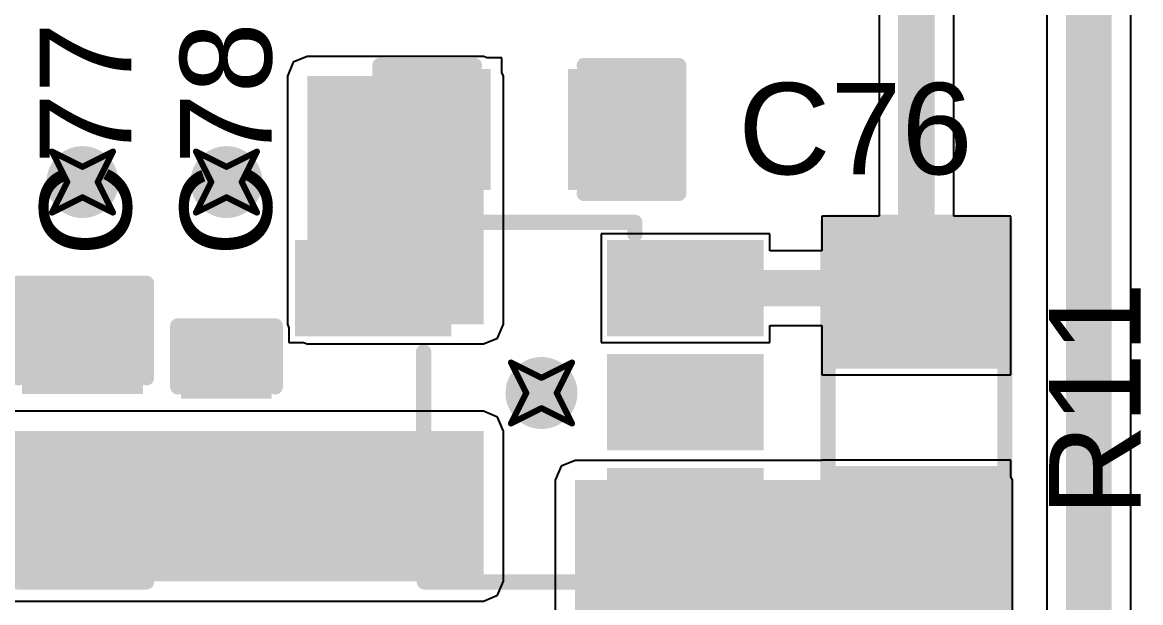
# Model space of a CAD drawing. Header units: inches. Extents: x -5 to 247, y -53 to 67.
# Drawn here: x 19.69 to 29.01, y -34.03 to -29.19 of the extents above; entities that cross this region are included whole.
import ezdxf

# ---------------------------------------------------------------- set-up
doc = ezdxf.new("R2010")
doc.units = ezdxf.units.IN
for name, color, linetype in [('Bottom Layer', 5, 'Continuous'), ('Drill Drawing', 1, 'Continuous'), ('Top Layer', 1, 'Continuous'), ('Top Overlay', 2, 'Continuous'), ('Top Paste', 8, 'Continuous'), ('Top Solder', 216, 'Continuous'), ('Via Holes', 16, 'Continuous')]:
    doc.layers.add(name, color=color, linetype=linetype)
doc.styles.add('Arial', font='', dxfattribs={"height": 0.2})
doc.styles.get('Arial').set_extended_font_data('Arial')

# ---------------------------------------------------------------- blocks, each defined once
blk = doc.blocks.new('SOT_23_5_6')
at = {"layer": 'Top Layer'}
for points in [[(-1.85, 1.25), (-0.75, 1.25), (-0.75, 0.65), (-1.85, 0.65)], [(0.75, 1.25), (1.85, 1.25), (1.85, 0.65), (0.75, 0.65)], [(-1.85, 0.3), (-0.75, 0.3), (-0.75, -0.3), (-1.85, -0.3)], [(-1.85, -0.65), (-0.75, -0.65), (-0.75, -1.25), (-1.85, -1.25)], [(0.75, -0.65), (1.85, -0.65), (1.85, -1.25), (0.75, -1.25)]]:
    blk.add_hatch(color=1, dxfattribs=at).paths.add_polyline_path(points)
at = {"layer": 'Top Paste'}
for points in [[(-1.85, 1.25), (-0.75, 1.25), (-0.75, 0.65), (-1.85, 0.65)], [(0.75, 1.25), (1.85, 1.25), (1.85, 0.65), (0.75, 0.65)], [(-1.85, 0.3), (-0.75, 0.3), (-0.75, -0.3), (-1.85, -0.3)], [(-1.85, -0.65), (-0.75, -0.65), (-0.75, -1.25), (-1.85, -1.25)], [(0.75, -0.65), (1.85, -0.65), (1.85, -1.25), (0.75, -1.25)]]:
    blk.add_hatch(color=8, dxfattribs=at).paths.add_polyline_path(points)
at = {"layer": 'Top Solder'}
for points in [[(-1.9516, 1.3516), (-0.6484, 1.3516), (-0.6484, 0.5484), (-1.9516, 0.5484)], [(0.6484, 1.3516), (1.9516, 1.3516), (1.9516, 0.5484), (0.6484, 0.5484)], [(-1.9516, 0.4016), (-0.6484, 0.4016), (-0.6484, -0.4016), (-1.9516, -0.4016)], [(-1.9516, -0.5484), (-0.6484, -0.5484), (-0.6484, -1.3516), (-1.9516, -1.3516)], [(0.6484, -0.5484), (1.9516, -0.5484), (1.9516, -1.3516), (0.6484, -1.3516)]]:
    blk.add_hatch(color=216, dxfattribs=at).paths.add_polyline_path(points)
at = {"layer": 'Top Overlay'}
for points in [[(-0.879, 1.4986, 0.127, 0.127, 0), (-0.879, 1.3986, 0.127, 0.127, 0)], [(0.8736, 1.4986, 0.127, 0.127, 0), (-0.879, 1.4986, 0.127, 0.127, 0)], [(0.8736, 1.4986, 0.127, 0.127, 0), (0.8736, 1.3986, 0.127, 0.127, 0)], [(-2.1336, 1.0668, 0.127, 0.127, 0), (-2.1336, 0.8128, 0.127, 0.127, 0)], [(-2.0066, 0.9398, 0.127, 0.127, 0), (-2.1336, 1.0668, 0.127, 0.127, 0)], [(-2.0066, 0.9398, 0.127, 0.127, 0), (-2.1336, 0.8128, 0.127, 0.127, 0)], [(0.88, 0.44, 0.127, 0.127, 0), (0.88, -0.418, 0.127, 0.127, 0)], [(-0.879, -1.3986, 0.127, 0.127, 0), (-0.879, -1.4986, 0.127, 0.127, 0)], [(0.8736, -1.3986, 0.127, 0.127, 0), (0.8736, -1.4986, 0.127, 0.127, 0)], [(0.8736, -1.4986, 0.127, 0.127, 0), (-0.879, -1.4986, 0.127, 0.127, 0)]]:
    blk.add_lwpolyline(points, format="xyseb", dxfattribs=at)
for points in [[(-0.9108, 1.4986, 0.0635, 0.0635, 1), (-0.8473, 1.4986, 0.0635, 0.0635, 1)], [(-0.9108, 1.4986, 0.0635, 0.0635, 1), (-0.8473, 1.4986, 0.0635, 0.0635, 1)], [(0.8418, 1.4986, 0.0635, 0.0635, 1), (0.9053, 1.4986, 0.0635, 0.0635, 1)], [(0.8418, 1.4986, 0.0635, 0.0635, 1), (0.9053, 1.4986, 0.0635, 0.0635, 1)], [(-0.9108, 1.3986, 0.0635, 0.0635, 1), (-0.8473, 1.3986, 0.0635, 0.0635, 1)], [(0.8418, 1.3986, 0.0635, 0.0635, 1), (0.9053, 1.3986, 0.0635, 0.0635, 1)], [(-2.1654, 1.0668, 0.0635, 0.0635, 1), (-2.1019, 1.0668, 0.0635, 0.0635, 1)], [(-2.1654, 1.0668, 0.0635, 0.0635, 1), (-2.1019, 1.0668, 0.0635, 0.0635, 1)], [(-2.0383, 0.9398, 0.0635, 0.0635, 1), (-1.9748, 0.9398, 0.0635, 0.0635, 1)], [(-2.0383, 0.9398, 0.0635, 0.0635, 1), (-1.9748, 0.9398, 0.0635, 0.0635, 1)], [(-2.1654, 0.8128, 0.0635, 0.0635, 1), (-2.1019, 0.8128, 0.0635, 0.0635, 1)], [(-2.1654, 0.8128, 0.0635, 0.0635, 1), (-2.1019, 0.8128, 0.0635, 0.0635, 1)], [(0.8483, 0.44, 0.0635, 0.0635, 1), (0.9118, 0.44, 0.0635, 0.0635, 1)], [(0.8483, -0.418, 0.0635, 0.0635, 1), (0.9118, -0.418, 0.0635, 0.0635, 1)], [(-0.9108, -1.3986, 0.0635, 0.0635, 1), (-0.8473, -1.3986, 0.0635, 0.0635, 1)], [(0.8418, -1.3986, 0.0635, 0.0635, 1), (0.9053, -1.3986, 0.0635, 0.0635, 1)], [(-0.9108, -1.4986, 0.0635, 0.0635, 1), (-0.8473, -1.4986, 0.0635, 0.0635, 1)], [(-0.9108, -1.4986, 0.0635, 0.0635, 1), (-0.8473, -1.4986, 0.0635, 0.0635, 1)], [(0.8418, -1.4986, 0.0635, 0.0635, 1), (0.9053, -1.4986, 0.0635, 0.0635, 1)], [(0.8418, -1.4986, 0.0635, 0.0635, 1), (0.9053, -1.4986, 0.0635, 0.0635, 1)]]:
    blk.add_lwpolyline(points, format="xyseb", close=True, dxfattribs=at)
blk = doc.blocks.new('R___0805_29')
at = {"layer": 'Top Layer'}
for points in [[(-1.524, 0.635), (-0.508, 0.635), (-0.508, -0.635), (-1.524, -0.635)], [(0.508, 0.635), (1.524, 0.635), (1.524, -0.635), (0.508, -0.635)]]:
    blk.add_hatch(color=1, dxfattribs=at).paths.add_polyline_path(points)
at = {"layer": 'Top Paste'}
for points in [[(-1.524, 0.635), (-0.508, 0.635), (-0.508, -0.635), (-1.524, -0.635)], [(0.508, 0.635), (1.524, 0.635), (1.524, -0.635), (0.508, -0.635)]]:
    blk.add_hatch(color=8, dxfattribs=at).paths.add_polyline_path(points)
at = {"layer": 'Top Solder'}
for points in [[(-1.6256, 0.7366), (-0.4064, 0.7366), (-0.4064, -0.7366), (-1.6256, -0.7366)], [(0.4064, 0.7366), (1.6256, 0.7366), (1.6256, -0.7366), (0.4064, -0.7366)]]:
    blk.add_hatch(color=216, dxfattribs=at).paths.add_polyline_path(points)
at = {"layer": 'Top Overlay'}
for points in [[(-1.6256, -0.7366, 0.127, 0.127, 0), (-1.6256, 0.7366, 0.127, 0.127, 0)], [(1.6256, 0.7366, 0.127, 0.127, 0), (-1.6256, 0.7366, 0.127, 0.127, 0)], [(1.6256, -0.7366, 0.127, 0.127, 0), (1.6256, 0.7366, 0.127, 0.127, 0)], [(1.6256, -0.7366, 0.127, 0.127, 0), (-1.6256, -0.7366, 0.127, 0.127, 0)]]:
    blk.add_lwpolyline(points, format="xyseb", dxfattribs=at)
for points in [[(-1.65735, 0.7366, 0.0635, 0.0635, 1), (-1.59385, 0.7366, 0.0635, 0.0635, 1)], [(-1.65735, 0.7366, 0.0635, 0.0635, 1), (-1.59385, 0.7366, 0.0635, 0.0635, 1)], [(1.59385, 0.7366, 0.0635, 0.0635, 1), (1.65735, 0.7366, 0.0635, 0.0635, 1)], [(1.59385, 0.7366, 0.0635, 0.0635, 1), (1.65735, 0.7366, 0.0635, 0.0635, 1)], [(-1.65735, -0.7366, 0.0635, 0.0635, 1), (-1.59385, -0.7366, 0.0635, 0.0635, 1)], [(-1.65735, -0.7366, 0.0635, 0.0635, 1), (-1.59385, -0.7366, 0.0635, 0.0635, 1)], [(1.59385, -0.7366, 0.0635, 0.0635, 1), (1.65735, -0.7366, 0.0635, 0.0635, 1)], [(1.59385, -0.7366, 0.0635, 0.0635, 1), (1.65735, -0.7366, 0.0635, 0.0635, 1)]]:
    blk.add_lwpolyline(points, format="xyseb", close=True, dxfattribs=at)
blk = doc.blocks.new('C___0402_100')
at = {"layer": 'Top Layer'}
for points in [[(-0.6985, -0.3175), (-0.6985, 0.3175), (-0.2413, 0.3175), (-0.2413, -0.3175)], [(0.2413, -0.3175), (0.2413, 0.3175), (0.6985, 0.3175), (0.6985, -0.3175)]]:
    blk.add_hatch(color=1, dxfattribs=at).paths.add_polyline_path(points)
at = {"layer": 'Top Paste'}
for points in [[(-0.6985, -0.3175), (-0.6985, 0.3175), (-0.2413, 0.3175), (-0.2413, -0.3175)], [(0.2413, -0.3175), (0.2413, 0.3175), (0.6985, 0.3175), (0.6985, -0.3175)]]:
    blk.add_hatch(color=8, dxfattribs=at).paths.add_polyline_path(points)
at = {"layer": 'Top Solder'}
for points in [[(-0.7585, -0.3775), (-0.7585, 0.3775), (-0.1813, 0.3775), (-0.1813, -0.3775)], [(0.1813, -0.3775), (0.1813, 0.3775), (0.7585, 0.3775), (0.7585, -0.3775)]]:
    blk.add_hatch(color=216, dxfattribs=at).paths.add_polyline_path(points)
at = {"layer": 'Top Overlay'}
for points in [[(-0.7874, -0.4064, 0.127, 0.127, 0), (-0.7874, 0.4064, 0.127, 0.127, 0)], [(-0.2794, 0.4064, 0.127, 0.127, 0), (-0.7874, 0.4064, 0.127, 0.127, 0)], [(0.7874, 0.4064, 0.127, 0.127, 0), (0.2794, 0.4064, 0.127, 0.127, 0)], [(0.7874, -0.4064, 0.127, 0.127, 0), (0.7874, 0.4064, 0.127, 0.127, 0)], [(-0.2794, -0.4064, 0.127, 0.127, 0), (-0.7874, -0.4064, 0.127, 0.127, 0)], [(0.7874, -0.4064, 0.127, 0.127, 0), (0.2794, -0.4064, 0.127, 0.127, 0)]]:
    blk.add_lwpolyline(points, format="xyseb", dxfattribs=at)
for points in [[(-0.8191, 0.4064, 0.0635, 0.0635, 1), (-0.7556, 0.4064, 0.0635, 0.0635, 1)], [(-0.8191, 0.4064, 0.0635, 0.0635, 1), (-0.7556, 0.4064, 0.0635, 0.0635, 1)], [(-0.3111, 0.4064, 0.0635, 0.0635, 1), (-0.2477, 0.4064, 0.0635, 0.0635, 1)], [(0.2477, 0.4064, 0.0635, 0.0635, 1), (0.3111, 0.4064, 0.0635, 0.0635, 1)], [(0.7556, 0.4064, 0.0635, 0.0635, 1), (0.8191, 0.4064, 0.0635, 0.0635, 1)], [(0.7556, 0.4064, 0.0635, 0.0635, 1), (0.8191, 0.4064, 0.0635, 0.0635, 1)], [(-0.8191, -0.4064, 0.0635, 0.0635, 1), (-0.7556, -0.4064, 0.0635, 0.0635, 1)], [(-0.8191, -0.4064, 0.0635, 0.0635, 1), (-0.7556, -0.4064, 0.0635, 0.0635, 1)], [(-0.3111, -0.4064, 0.0635, 0.0635, 1), (-0.2477, -0.4064, 0.0635, 0.0635, 1)], [(0.2477, -0.4064, 0.0635, 0.0635, 1), (0.3111, -0.4064, 0.0635, 0.0635, 1)], [(0.7556, -0.4064, 0.0635, 0.0635, 1), (0.8191, -0.4064, 0.0635, 0.0635, 1)], [(0.7556, -0.4064, 0.0635, 0.0635, 1), (0.8191, -0.4064, 0.0635, 0.0635, 1)]]:
    blk.add_lwpolyline(points, format="xyseb", close=True, dxfattribs=at)
blk = doc.blocks.new('C___0603_101')
at = {"layer": 'Top Layer'}
for points in [[(-0.381, 0.4445), (-0.381, -0.4445), (-1.143, -0.4445), (-1.143, 0.4445)], [(1.143, 0.4445), (1.143, -0.4445), (0.381, -0.4445), (0.381, 0.4445)]]:
    blk.add_hatch(color=1, dxfattribs=at).paths.add_polyline_path(points)
at = {"layer": 'Top Paste'}
for points in [[(-0.381, 0.4445), (-0.381, -0.4445), (-1.143, -0.4445), (-1.143, 0.4445)], [(1.143, 0.4445), (1.143, -0.4445), (0.381, -0.4445), (0.381, 0.4445)]]:
    blk.add_hatch(color=8, dxfattribs=at).paths.add_polyline_path(points)
at = {"layer": 'Top Solder'}
for points in [[(-0.321, 0.5045), (-0.321, -0.5045), (-1.203, -0.5045), (-1.203, 0.5045)], [(1.203, 0.5045), (1.203, -0.5045), (0.321, -0.5045), (0.321, 0.5045)]]:
    blk.add_hatch(color=216, dxfattribs=at).paths.add_polyline_path(points)
at = {"layer": 'Top Overlay'}
for points in [[(-0.4572, 0.5334, 0.127, 0.127, 0), (-1.2446, 0.5334, 0.127, 0.127, 0)], [(-1.2446, -0.5334, 0.127, 0.127, 0), (-1.2446, 0.5334, 0.127, 0.127, 0)], [(1.2446, 0.5334, 0.127, 0.127, 0), (0.4572, 0.5334, 0.127, 0.127, 0)], [(1.2446, -0.5334, 0.127, 0.127, 0), (1.2446, 0.5334, 0.127, 0.127, 0)], [(-0.4572, -0.5334, 0.127, 0.127, 0), (-1.2446, -0.5334, 0.127, 0.127, 0)], [(1.2446, -0.5334, 0.127, 0.127, 0), (0.4572, -0.5334, 0.127, 0.127, 0)]]:
    blk.add_lwpolyline(points, format="xyseb", dxfattribs=at)
for points in [[(-1.2764, 0.5334, 0.0635, 0.0635, 1), (-1.2128, 0.5334, 0.0635, 0.0635, 1)], [(-1.2764, 0.5334, 0.0635, 0.0635, 1), (-1.2128, 0.5334, 0.0635, 0.0635, 1)], [(-0.4889, 0.5334, 0.0635, 0.0635, 1), (-0.4254, 0.5334, 0.0635, 0.0635, 1)], [(0.4254, 0.5334, 0.0635, 0.0635, 1), (0.4889, 0.5334, 0.0635, 0.0635, 1)], [(1.2128, 0.5334, 0.0635, 0.0635, 1), (1.2764, 0.5334, 0.0635, 0.0635, 1)], [(1.2128, 0.5334, 0.0635, 0.0635, 1), (1.2764, 0.5334, 0.0635, 0.0635, 1)], [(-1.2764, -0.5334, 0.0635, 0.0635, 1), (-1.2128, -0.5334, 0.0635, 0.0635, 1)], [(-1.2764, -0.5334, 0.0635, 0.0635, 1), (-1.2128, -0.5334, 0.0635, 0.0635, 1)], [(-0.4889, -0.5334, 0.0635, 0.0635, 1), (-0.4254, -0.5334, 0.0635, 0.0635, 1)], [(0.4254, -0.5334, 0.0635, 0.0635, 1), (0.4889, -0.5334, 0.0635, 0.0635, 1)], [(1.2128, -0.5334, 0.0635, 0.0635, 1), (1.2764, -0.5334, 0.0635, 0.0635, 1)], [(1.2128, -0.5334, 0.0635, 0.0635, 1), (1.2764, -0.5334, 0.0635, 0.0635, 1)]]:
    blk.add_lwpolyline(points, format="xyseb", close=True, dxfattribs=at)
blk = doc.blocks.new('C___0603_102')
at = {"layer": 'Top Layer'}
for points in [[(-0.381, 0.4445), (-0.381, -0.4445), (-1.143, -0.4445), (-1.143, 0.4445)], [(1.143, 0.4445), (1.143, -0.4445), (0.381, -0.4445), (0.381, 0.4445)]]:
    blk.add_hatch(color=1, dxfattribs=at).paths.add_polyline_path(points)
at = {"layer": 'Top Paste'}
for points in [[(-0.381, 0.4445), (-0.381, -0.4445), (-1.143, -0.4445), (-1.143, 0.4445)], [(1.143, 0.4445), (1.143, -0.4445), (0.381, -0.4445), (0.381, 0.4445)]]:
    blk.add_hatch(color=8, dxfattribs=at).paths.add_polyline_path(points)
at = {"layer": 'Top Solder'}
for points in [[(-0.321, 0.5045), (-0.321, -0.5045), (-1.203, -0.5045), (-1.203, 0.5045)], [(1.203, 0.5045), (1.203, -0.5045), (0.321, -0.5045), (0.321, 0.5045)]]:
    blk.add_hatch(color=216, dxfattribs=at).paths.add_polyline_path(points)
at = {"layer": 'Top Overlay'}
for points in [[(-0.4572, 0.5334, 0.127, 0.127, 0), (-1.2446, 0.5334, 0.127, 0.127, 0)], [(-1.2446, 0.5334, 0.127, 0.127, 0), (-1.2446, -0.5334, 0.127, 0.127, 0)], [(1.2446, 0.5334, 0.127, 0.127, 0), (0.4572, 0.5334, 0.127, 0.127, 0)], [(1.2446, 0.5334, 0.127, 0.127, 0), (1.2446, -0.5334, 0.127, 0.127, 0)], [(-0.4572, -0.5334, 0.127, 0.127, 0), (-1.2446, -0.5334, 0.127, 0.127, 0)], [(1.2446, -0.5334, 0.127, 0.127, 0), (0.4572, -0.5334, 0.127, 0.127, 0)]]:
    blk.add_lwpolyline(points, format="xyseb", dxfattribs=at)
for points in [[(-1.2764, 0.5334, 0.0635, 0.0635, 1), (-1.2128, 0.5334, 0.0635, 0.0635, 1)], [(-1.2764, 0.5334, 0.0635, 0.0635, 1), (-1.2128, 0.5334, 0.0635, 0.0635, 1)], [(-0.4889, 0.5334, 0.0635, 0.0635, 1), (-0.4254, 0.5334, 0.0635, 0.0635, 1)], [(0.4254, 0.5334, 0.0635, 0.0635, 1), (0.4889, 0.5334, 0.0635, 0.0635, 1)], [(1.2128, 0.5334, 0.0635, 0.0635, 1), (1.2764, 0.5334, 0.0635, 0.0635, 1)], [(1.2128, 0.5334, 0.0635, 0.0635, 1), (1.2764, 0.5334, 0.0635, 0.0635, 1)], [(-1.2764, -0.5334, 0.0635, 0.0635, 1), (-1.2128, -0.5334, 0.0635, 0.0635, 1)], [(-1.2764, -0.5334, 0.0635, 0.0635, 1), (-1.2128, -0.5334, 0.0635, 0.0635, 1)], [(-0.4889, -0.5334, 0.0635, 0.0635, 1), (-0.4254, -0.5334, 0.0635, 0.0635, 1)], [(0.4254, -0.5334, 0.0635, 0.0635, 1), (0.4889, -0.5334, 0.0635, 0.0635, 1)], [(1.2128, -0.5334, 0.0635, 0.0635, 1), (1.2764, -0.5334, 0.0635, 0.0635, 1)], [(1.2128, -0.5334, 0.0635, 0.0635, 1), (1.2764, -0.5334, 0.0635, 0.0635, 1)]]:
    blk.add_lwpolyline(points, format="xyseb", close=True, dxfattribs=at)

msp = doc.modelspace()

# ---------------------------------------------------------------- hatches: boundary and pattern name
at = {"layer": 'Bottom Layer'}
h = msp.add_hatch(color=5, dxfattribs=at)
edge = h.paths.add_edge_path()
edge.add_arc((20.193, -30.5193), 0.3, 0, 360)
h = msp.add_hatch(color=5, dxfattribs=at)
edge = h.paths.add_edge_path()
edge.add_arc((21.3924, -30.5193), 0.3, 0, 360)
h = msp.add_hatch(color=5, dxfattribs=at)
edge = h.paths.add_edge_path()
edge.add_arc((24.0163, -32.2778), 0.3, 0, 360)
at = {"layer": 'Top Layer'}
for points in [[(22.0647, -31.704), (23.5337, -31.704), (23.5337, -29.6365), (22.0647, -29.6365)], [(16.3353, -33.8476), (23.5337, -33.8476), (23.5337, -32.5953), (16.3353, -32.5953)], [(24.2957, -37.9463), (27.7737, -37.9463), (27.7737, -33.004), (24.2957, -33.004)]]:
    msp.add_hatch(color=1, dxfattribs=at).paths.add_polyline_path(points)
h = msp.add_hatch(color=1, dxfattribs=at)
edge = h.paths.add_edge_path()
edge.add_arc((20.193, -30.5193), 0.3, 0, 360)
h = msp.add_hatch(color=1, dxfattribs=at)
edge = h.paths.add_edge_path()
edge.add_arc((21.3924, -30.5193), 0.3, 0, 360)
h = msp.add_hatch(color=1, dxfattribs=at)
edge = h.paths.add_edge_path()
edge.add_arc((24.0163, -32.2778), 0.3, 0, 360)
at = {"layer": 'Via Holes'}
h = msp.add_hatch(color=7, dxfattribs=at)
edge = h.paths.add_edge_path()
edge.add_arc((20.193, -30.5193), 0.15, 0, 360)
h = msp.add_hatch(color=7, dxfattribs=at)
edge = h.paths.add_edge_path()
edge.add_arc((21.3924, -30.5193), 0.15, 0, 360)
h = msp.add_hatch(color=7, dxfattribs=at)
edge = h.paths.add_edge_path()
edge.add_arc((24.0163, -32.2778), 0.15, 0, 360)

# ---------------------------------------------------------------- linework, layer by layer
at = {"layer": 'Drill Drawing'}
for points in [[(19.939, -30.2653, 0.0508, 0.0508, 0), (20.193, -30.3923, 0.0508, 0.0508, 0)], [(19.939, -30.2653, 0.0508, 0.0508, 0), (20.066, -30.5193, 0.0508, 0.0508, 0)], [(20.193, -30.3923, 0.0508, 0.0508, 0), (20.447, -30.2653, 0.0508, 0.0508, 0)], [(20.32, -30.5193, 0.0508, 0.0508, 0), (20.447, -30.2653, 0.0508, 0.0508, 0)], [(21.1384, -30.2653, 0.0508, 0.0508, 0), (21.3924, -30.3923, 0.0508, 0.0508, 0)], [(21.1384, -30.2653, 0.0508, 0.0508, 0), (21.2654, -30.5193, 0.0508, 0.0508, 0)], [(21.3924, -30.3923, 0.0508, 0.0508, 0), (21.6464, -30.2653, 0.0508, 0.0508, 0)], [(21.5194, -30.5193, 0.0508, 0.0508, 0), (21.6464, -30.2653, 0.0508, 0.0508, 0)], [(19.939, -30.7733, 0.0508, 0.0508, 0), (20.066, -30.5193, 0.0508, 0.0508, 0)], [(20.32, -30.5193, 0.0508, 0.0508, 0), (20.447, -30.7733, 0.0508, 0.0508, 0)], [(21.1384, -30.7733, 0.0508, 0.0508, 0), (21.2654, -30.5193, 0.0508, 0.0508, 0)], [(21.5194, -30.5193, 0.0508, 0.0508, 0), (21.6464, -30.7733, 0.0508, 0.0508, 0)], [(19.939, -30.7733, 0.0508, 0.0508, 0), (20.193, -30.6463, 0.0508, 0.0508, 0)], [(20.193, -30.6463, 0.0508, 0.0508, 0), (20.447, -30.7733, 0.0508, 0.0508, 0)], [(21.1384, -30.7733, 0.0508, 0.0508, 0), (21.3924, -30.6463, 0.0508, 0.0508, 0)], [(21.3924, -30.6463, 0.0508, 0.0508, 0), (21.6464, -30.7733, 0.0508, 0.0508, 0)], [(23.7623, -32.0238, 0.0508, 0.0508, 0), (24.0163, -32.1508, 0.0508, 0.0508, 0)], [(23.7623, -32.0238, 0.0508, 0.0508, 0), (23.8893, -32.2778, 0.0508, 0.0508, 0)], [(24.0163, -32.1508, 0.0508, 0.0508, 0), (24.2703, -32.0238, 0.0508, 0.0508, 0)], [(24.1433, -32.2778, 0.0508, 0.0508, 0), (24.2703, -32.0238, 0.0508, 0.0508, 0)], [(23.7623, -32.5318, 0.0508, 0.0508, 0), (23.8893, -32.2778, 0.0508, 0.0508, 0)], [(24.1433, -32.2778, 0.0508, 0.0508, 0), (24.2703, -32.5318, 0.0508, 0.0508, 0)], [(23.7623, -32.5318, 0.0508, 0.0508, 0), (24.0163, -32.4048, 0.0508, 0.0508, 0)], [(24.0163, -32.4048, 0.0508, 0.0508, 0), (24.2703, -32.5318, 0.0508, 0.0508, 0)]]:
    msp.add_lwpolyline(points, format="xyseb", dxfattribs=at)
for points in [[(19.9263, -30.2653, 0.0254, 0.0254, 1), (19.9517, -30.2653, 0.0254, 0.0254, 1)], [(19.9263, -30.2653, 0.0254, 0.0254, 1), (19.9517, -30.2653, 0.0254, 0.0254, 1)], [(20.4343, -30.2653, 0.0254, 0.0254, 1), (20.4597, -30.2653, 0.0254, 0.0254, 1)], [(20.4343, -30.2653, 0.0254, 0.0254, 1), (20.4597, -30.2653, 0.0254, 0.0254, 1)], [(21.1257, -30.2653, 0.0254, 0.0254, 1), (21.1511, -30.2653, 0.0254, 0.0254, 1)], [(21.1257, -30.2653, 0.0254, 0.0254, 1), (21.1511, -30.2653, 0.0254, 0.0254, 1)], [(21.6337, -30.2653, 0.0254, 0.0254, 1), (21.6591, -30.2653, 0.0254, 0.0254, 1)], [(21.6337, -30.2653, 0.0254, 0.0254, 1), (21.6591, -30.2653, 0.0254, 0.0254, 1)], [(20.1803, -30.3923, 0.0254, 0.0254, 1), (20.2057, -30.3923, 0.0254, 0.0254, 1)], [(20.1803, -30.3923, 0.0254, 0.0254, 1), (20.2057, -30.3923, 0.0254, 0.0254, 1)], [(21.3797, -30.3923, 0.0254, 0.0254, 1), (21.4051, -30.3923, 0.0254, 0.0254, 1)], [(21.3797, -30.3923, 0.0254, 0.0254, 1), (21.4051, -30.3923, 0.0254, 0.0254, 1)], [(20.0533, -30.5193, 0.0254, 0.0254, 1), (20.0787, -30.5193, 0.0254, 0.0254, 1)], [(20.0533, -30.5193, 0.0254, 0.0254, 1), (20.0787, -30.5193, 0.0254, 0.0254, 1)], [(20.3073, -30.5193, 0.0254, 0.0254, 1), (20.3327, -30.5193, 0.0254, 0.0254, 1)], [(20.3073, -30.5193, 0.0254, 0.0254, 1), (20.3327, -30.5193, 0.0254, 0.0254, 1)], [(21.2527, -30.5193, 0.0254, 0.0254, 1), (21.2781, -30.5193, 0.0254, 0.0254, 1)], [(21.2527, -30.5193, 0.0254, 0.0254, 1), (21.2781, -30.5193, 0.0254, 0.0254, 1)], [(21.5067, -30.5193, 0.0254, 0.0254, 1), (21.5321, -30.5193, 0.0254, 0.0254, 1)], [(21.5067, -30.5193, 0.0254, 0.0254, 1), (21.5321, -30.5193, 0.0254, 0.0254, 1)], [(20.1803, -30.6463, 0.0254, 0.0254, 1), (20.2057, -30.6463, 0.0254, 0.0254, 1)], [(20.1803, -30.6463, 0.0254, 0.0254, 1), (20.2057, -30.6463, 0.0254, 0.0254, 1)], [(21.3797, -30.6463, 0.0254, 0.0254, 1), (21.4051, -30.6463, 0.0254, 0.0254, 1)], [(21.3797, -30.6463, 0.0254, 0.0254, 1), (21.4051, -30.6463, 0.0254, 0.0254, 1)], [(19.9263, -30.7733, 0.0254, 0.0254, 1), (19.9517, -30.7733, 0.0254, 0.0254, 1)], [(19.9263, -30.7733, 0.0254, 0.0254, 1), (19.9517, -30.7733, 0.0254, 0.0254, 1)], [(20.4343, -30.7733, 0.0254, 0.0254, 1), (20.4597, -30.7733, 0.0254, 0.0254, 1)], [(20.4343, -30.7733, 0.0254, 0.0254, 1), (20.4597, -30.7733, 0.0254, 0.0254, 1)], [(21.1257, -30.7733, 0.0254, 0.0254, 1), (21.1511, -30.7733, 0.0254, 0.0254, 1)], [(21.1257, -30.7733, 0.0254, 0.0254, 1), (21.1511, -30.7733, 0.0254, 0.0254, 1)], [(21.6337, -30.7733, 0.0254, 0.0254, 1), (21.6591, -30.7733, 0.0254, 0.0254, 1)], [(21.6337, -30.7733, 0.0254, 0.0254, 1), (21.6591, -30.7733, 0.0254, 0.0254, 1)], [(23.7496, -32.0238, 0.0254, 0.0254, 1), (23.775, -32.0238, 0.0254, 0.0254, 1)], [(23.7496, -32.0238, 0.0254, 0.0254, 1), (23.775, -32.0238, 0.0254, 0.0254, 1)], [(24.2576, -32.0238, 0.0254, 0.0254, 1), (24.283, -32.0238, 0.0254, 0.0254, 1)], [(24.2576, -32.0238, 0.0254, 0.0254, 1), (24.283, -32.0238, 0.0254, 0.0254, 1)], [(24.0036, -32.1508, 0.0254, 0.0254, 1), (24.029, -32.1508, 0.0254, 0.0254, 1)], [(24.0036, -32.1508, 0.0254, 0.0254, 1), (24.029, -32.1508, 0.0254, 0.0254, 1)], [(23.8766, -32.2778, 0.0254, 0.0254, 1), (23.902, -32.2778, 0.0254, 0.0254, 1)], [(23.8766, -32.2778, 0.0254, 0.0254, 1), (23.902, -32.2778, 0.0254, 0.0254, 1)], [(24.1306, -32.2778, 0.0254, 0.0254, 1), (24.156, -32.2778, 0.0254, 0.0254, 1)], [(24.1306, -32.2778, 0.0254, 0.0254, 1), (24.156, -32.2778, 0.0254, 0.0254, 1)], [(24.0036, -32.4048, 0.0254, 0.0254, 1), (24.029, -32.4048, 0.0254, 0.0254, 1)], [(24.0036, -32.4048, 0.0254, 0.0254, 1), (24.029, -32.4048, 0.0254, 0.0254, 1)], [(23.7496, -32.5318, 0.0254, 0.0254, 1), (23.775, -32.5318, 0.0254, 0.0254, 1)], [(23.7496, -32.5318, 0.0254, 0.0254, 1), (23.775, -32.5318, 0.0254, 0.0254, 1)], [(24.2576, -32.5318, 0.0254, 0.0254, 1), (24.283, -32.5318, 0.0254, 0.0254, 1)], [(24.2576, -32.5318, 0.0254, 0.0254, 1), (24.283, -32.5318, 0.0254, 0.0254, 1)]]:
    msp.add_lwpolyline(points, format="xyseb", close=True, dxfattribs=at)
at = {"layer": 'Top Layer'}
for p, q in [((27.4494, -30.8046), (27.4494, -28.3275)), ((26.8279, -28.4562), (26.8279, -30.8046)), ((28.9246, -34.4203), (28.9246, -28.596)), ((28.2254, -28.7408), (28.2254, -35.7484)), ((21.948, -29.5199), (21.8997, -29.6365)), ((22.0647, -29.4716), (21.948, -29.5199)), ((23.5337, -29.4716), (22.0647, -29.4716)), ((23.564, -29.4841), (23.5337, -29.4716)), ((23.6861, -29.4841), (23.564, -29.4841)), ((23.6861, -29.6062), (23.6861, -29.4841)), ((23.6986, -29.6365), (23.6861, -29.6062)), ((21.8997, -29.6365), (21.8997, -31.704)), ((23.6986, -31.704), (23.6986, -29.6365)), ((26.8279, -30.8046), (26.3513, -30.8046)), ((26.3513, -30.8046), (26.3513, -31.0932)), ((27.9261, -30.8046), (27.4494, -30.8046)), ((27.9261, -32.1254), (27.9261, -30.8046)), ((25.9171, -30.9516), (24.5123, -30.9516)), ((24.5123, -30.9516), (24.5123, -31.8564)), ((25.9171, -31.0932), (25.9171, -30.9516)), ((26.3513, -31.0932), (25.9171, -31.0932)), ((21.8997, -31.704), (21.9123, -31.7343)), ((21.9123, -31.7343), (21.9123, -31.8564)), ((23.6503, -31.8207), (23.6986, -31.704)), ((25.9171, -31.8564), (25.9171, -31.7148)), ((25.9171, -31.7148), (26.3513, -31.7148)), ((26.3513, -31.7148), (26.3513, -32.1254)), ((23.5337, -31.869), (23.6503, -31.8207)), ((21.9123, -31.8564), (22.0344, -31.8564)), ((22.0344, -31.8564), (22.0647, -31.869)), ((22.0647, -31.869), (23.5337, -31.869)), ((24.5123, -31.8564), (25.9171, -31.8564)), ((26.3513, -32.1254), (27.9261, -32.1254)), ((23.5337, -32.4304), (16.3353, -32.4304)), ((23.6503, -32.4787), (23.5337, -32.4304)), ((23.6986, -32.5953), (23.6503, -32.4787)), ((23.6986, -33.8476), (23.6986, -32.5953)), ((24.2957, -32.8391), (24.179, -32.8874)), ((26.3513, -32.8391), (24.2957, -32.8391)), ((27.9261, -32.8366), (26.3513, -32.8366)), ((26.3513, -32.8366), (26.3513, -32.8391)), ((27.9261, -32.9737), (27.9261, -32.8366)), ((24.179, -32.8874), (24.1307, -33.004)), ((24.1307, -33.004), (24.1307, -35.7484)), ((27.9386, -33.004), (27.9261, -32.9737)), ((27.9386, -35.7484), (27.9386, -33.004)), ((23.6503, -33.9643), (23.6986, -33.8476)), ((23.5337, -34.0126), (23.6503, -33.9643)), ((16.3353, -34.0126), (23.5337, -34.0126))]:
    msp.add_line(p, q, dxfattribs=at)
for points in [[(27.1387, -31.404, 0.3048, 0.3048, 0), (27.1387, -28.3275, 0.3048, 0.3048, 0)], [(28.575, -36.53, 0.381, 0.381, 0), (28.575, -28.596, 0.381, 0.381, 0)], [(25.2147, -31.404, 0.3048, 0.3048, 0), (27.1387, -31.404, 0.3048, 0.3048, 0)], [(27.1387, -31.465, 0.3048, 0.3048, 0), (27.1387, -31.404, 0.3048, 0.3048, 0)]]:
    msp.add_lwpolyline(points, format="xyseb", dxfattribs=at)
for points in [[(25.1385, -31.404, 0.1524, 0.1524, 1), (25.2909, -31.404, 0.1524, 0.1524, 1)], [(27.0625, -31.404, 0.1524, 0.1524, 1), (27.2149, -31.404, 0.1524, 0.1524, 1)], [(27.0625, -31.404, 0.1524, 0.1524, 1), (27.2149, -31.404, 0.1524, 0.1524, 1)], [(27.0625, -31.404, 0.1524, 0.1524, 1), (27.2149, -31.404, 0.1524, 0.1524, 1)], [(27.0625, -31.465, 0.1524, 0.1524, 1), (27.2149, -31.465, 0.1524, 0.1524, 1)]]:
    msp.add_lwpolyline(points, format="xyseb", close=True, dxfattribs=at)

# ---------------------------------------------------------------- block references
for name, p, rotation in [('C___0603_102', (23.9147, -30.081), 180), ('SOT_23_5_6', (23.9147, -32.354), 180), ('R___0805_29', (27.1387, -32.481), 270), ('C___0603_101', (20.193, -32.608), 270), ('C___0402_100', (21.3924, -32.5064), 270)]:
    msp.add_blockref(name, p, dxfattribs=dict(rotation=rotation))

# ---------------------------------------------------------------- texts
at = {"layer": 'Top Overlay', "style": 'Arial'}
for s, p in [('C77', (20.5993, -31.1401)), ('C78', (21.7677, -31.1401)), ('R11', (29.0067, -33.3063))]:
    msp.add_text(s, height=0.762, rotation=90, dxfattribs=at).set_placement(p)
msp.add_text('C76', height=0.762, dxfattribs=at).set_placement((25.6543, -30.4545))

doc.saveas('drawing.dxf')
